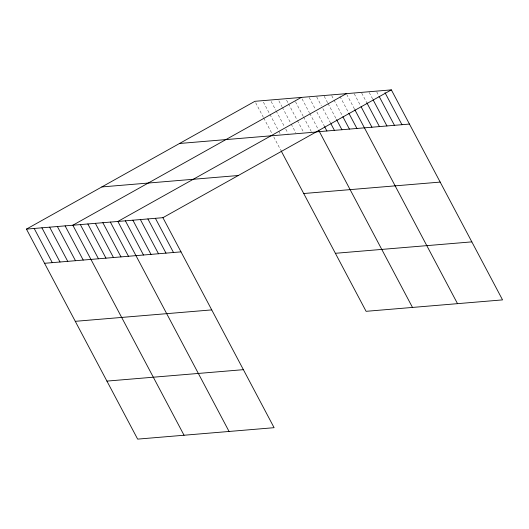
<?xml version="1.0" encoding="UTF-8"?>
<svg xmlns="http://www.w3.org/2000/svg" width="529" height="529" viewBox="0 0 529 529"><rect width="100%" height="100%" fill="white"/><g stroke="black" fill="none" stroke-linecap="round" stroke-linejoin="round"><path stroke-width="0.4" stroke-dasharray="2.65 1.98" d="M376.727 91.867L378.658 95.504M369.222 92.496L372.694 99.042M361.724 93.124L366.339 101.852M354.218 93.752L360.765 106.117M346.713 94.38L354.417 108.928M339.975 96.463L348.452 112.465M331.703 95.637L333.627 99.273M334.011 100.001L342.488 116.003M324.198 96.265L327.663 102.811M328.046 103.539L336.133 118.813M316.692 96.893L321.315 105.621M322.855 108.531L330.559 123.078M309.187 97.521L315.35 109.159M316.891 112.069L324.594 126.616M302.066 98.877L309.386 112.697M309.769 113.424L318.24 129.426M295.486 101.707L303.19 116.254M303.58 116.982L311.277 131.529M286.599 100.173L288.14 103.082M288.523 103.81L297 119.812M297.384 120.539L303.547 132.177M278.869 100.821L281.95 106.64M282.334 107.367L290.811 123.369M291.195 124.097L295.817 132.825M271.139 101.469L275.761 110.197M276.145 110.925L284.232 126.2M285.772 129.109L288.08 133.473M263.402 102.117L269.565 113.755M269.949 114.482L278.426 130.484M278.809 131.212L280.35 134.121M255.672 102.765L263.376 117.312M263.759 118.04L271.846 133.315M273.771 136.945L280.681 150.005"/><path stroke-width="0.79" d="M26.45 229.11L162.906 217.683L274.101 427.69L137.646 439.123L26.45 229.11L254.899 101.31L391.354 89.877L502.55 299.89L366.094 311.317L281.064 150.725M301.292 97.422L72.843 225.222L184.039 435.235M346.323 93.653L117.874 221.453L229.07 431.466M162.906 217.683L391.354 89.877M316.302 131.873L409.459 124.07M179.51 143.485L315.965 132.052M101.839 186.935L238.295 175.509M303.725 193.515L440.181 182.088M44.555 263.297L181.004 251.87M335.373 253.298L471.828 241.872M75.27 321.321L211.726 309.895M106.924 381.098L243.38 369.672M385.006 92.687L401.954 124.699M379.042 96.232L394.449 125.327M373.077 99.769L386.944 125.955M366.729 102.58L379.438 126.583M361.148 106.845L371.933 127.211M354.8 109.655L457.519 303.659M348.836 113.193L356.923 128.468M342.871 116.73L349.418 129.096M336.523 119.541L341.913 129.724M330.942 123.806L334.407 130.352M324.594 126.616L326.902 130.98M318.63 130.154L412.488 307.435M155.4 218.312L173.499 252.498M147.895 218.94L165.994 253.127M140.39 219.568L158.495 253.755M132.885 220.196L150.99 254.383M125.38 220.824L143.485 255.011M110.369 222.081L128.474 256.274M102.864 222.709L120.969 256.902M95.359 223.337L113.464 257.53M87.854 223.965L105.959 258.159M80.348 224.594L98.454 258.787M65.113 225.87L83.212 260.063M57.377 226.518L75.482 260.711M49.647 227.166L67.752 261.359M41.917 227.814L60.015 262.007M34.18 228.462L52.285 262.649"/></g></svg>
